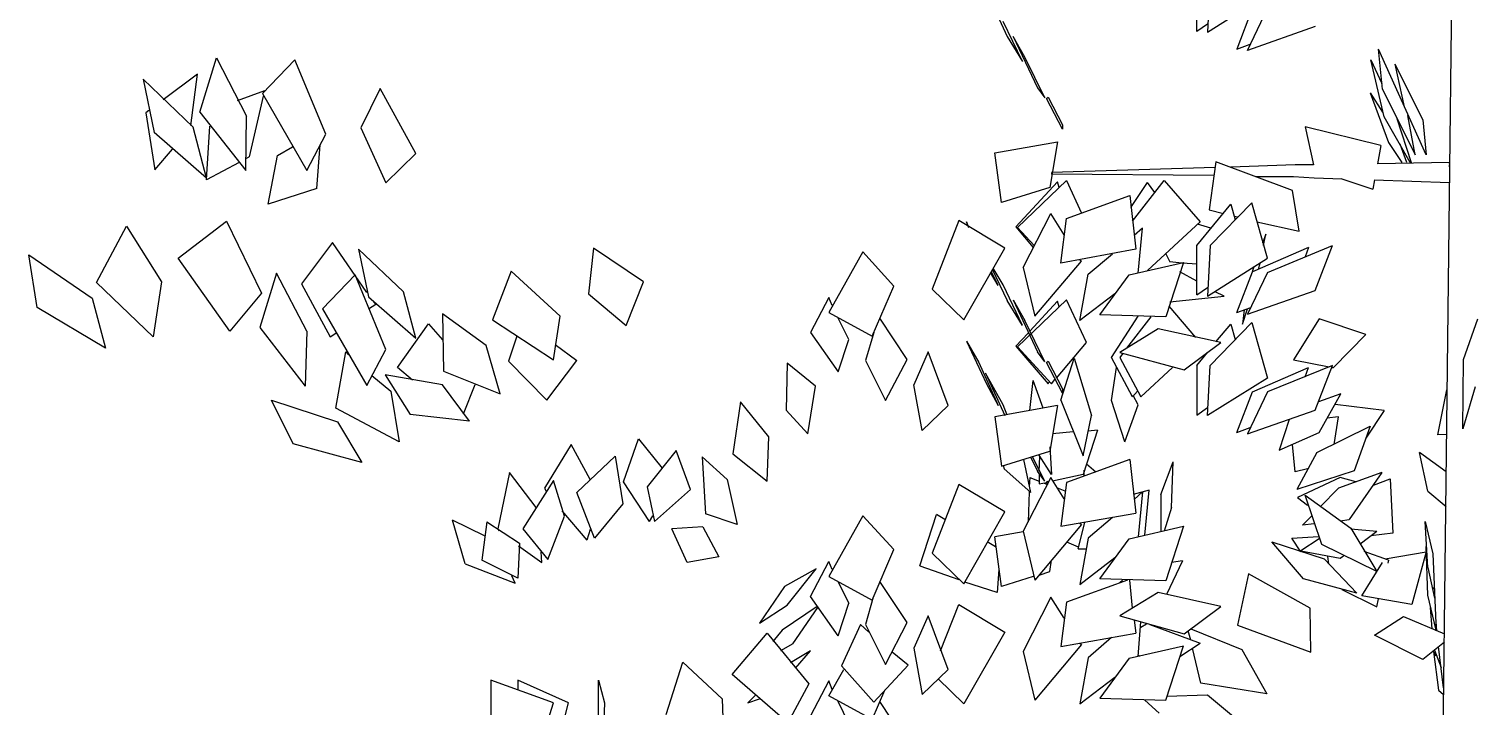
# Model space of a CAD drawing. Header units: inches. Extents: x -1482 to -895, y -39 to 122.
# Drawn here: x -1406.931 to -1405.583, y 69.748 to 70.381 of the extents above; entities that cross this region are included whole.
import ezdxf

# ---------------------------------------------------------------- set-up
doc = ezdxf.new("R2010")
doc.units = ezdxf.units.IN
doc.header["$MEASUREMENT"] = 0
doc.layers.add('A-Elevation 1', color=132, linetype='Continuous')

# ---------------------------------------------------------------- blocks, each defined once
blk = doc.blocks.new('ET3')
at = {"layer": 'A-Elevation 1', "color": 41}
for p, q in [((-0.1164, 7.1522), (-0.138, 5.3132)), ((-0.4161, 6.3375), (-0.5583, 6.3909)), ((-0.1257, 6.3897), (-0.2588, 6.387)), ((-0.1257, 6.3874), (-0.1257, 6.3897)), ((-0.5598, 6.3804), (-0.8627, 6.3712)), ((-0.5618, 6.3653), (-0.8627, 6.3677)), ((-0.4115, 6.3851), (-0.5308, 6.3805)), ((-0.4146, 6.363), (-0.4841, 6.363)), ((-0.376, 6.3607), (-0.4146, 6.363)), ((-0.1257, 6.3816), (-0.1257, 6.3851)), ((-0.1257, 6.3781), (-0.1257, 6.3758)), ((-0.1257, 6.3712), (-0.1257, 6.3677)), ((-0.1257, 6.3642), (-0.1257, 6.3607)), ((-0.1257, 6.3515), (-0.2648, 6.3566)), ((-0.1257, 6.3584), (-0.1257, 6.3561)), ((-0.1257, 6.3538), (-0.1257, 6.3515)), ((-0.0994, 6.0247), (-0.0731, 6.1)), ((-0.1009, 5.896), (-0.0994, 6.0247)), ((-0.0778, 5.9737), (-0.1009, 5.896))]:
    blk.add_line(p, q, dxfattribs=at)
at = {"layer": 'A-Elevation 1', "color": 92}
for p, q in [((-0.5938, 6.6319), (-0.5938, 6.7246)), ((-0.5691, 6.7246), (-0.5737, 6.6307)), ((-0.9847, 6.7095), (-0.9446, 6.6226)), ((-0.5737, 6.6307), (-0.4625, 6.7014)), ((-0.4903, 6.6759), (-0.5197, 6.5994)), ((-0.4996, 6.5971), (-0.4625, 6.6748)), ((-0.9167, 6.5763), (-0.9523, 6.6504)), ((-0.5737, 6.6458), (-0.5938, 6.6319)), ((-0.3744, 6.6412), (-0.4996, 6.5971)), ((-0.9446, 6.6226), (-0.9167, 6.5763)), ((-0.9121, 6.5844), (-0.9337, 6.6226)), ((-0.9337, 6.6226), (-0.8889, 6.5276)), ((-0.5197, 6.5994), (-0.4949, 6.6087)), ((-2.4402, 6.4824), (-2.4093, 6.5832)), ((-2.4093, 6.5832), (-2.3537, 6.4754)), ((-2.3243, 6.5172), (-2.2641, 6.5797)), ((-2.2069, 6.4418), (-2.2641, 6.5797)), ((-0.875, 6.5091), (-0.9121, 6.5844)), ((-0.2462, 6.4743), (-0.2709, 6.5797)), ((-0.2709, 6.5797), (-0.2508, 6.5357)), ((-0.2493, 6.5253), (-0.257, 6.5994)), ((-0.1689, 6.4036), (-0.257, 6.5994)), ((-2.4448, 6.5531), (-2.5082, 6.5056)), ((-2.4572, 6.4581), (-2.4448, 6.5531)), ((-0.1751, 6.4685), (-0.2261, 6.5716)), ((-0.2091, 6.4928), (-0.2261, 6.5716)), ((-2.5453, 6.5438), (-2.5252, 6.4453)), ((-2.4526, 6.4546), (-2.5453, 6.5438)), ((-2.1065, 6.5264), (-2.142, 6.4534)), ((-2.04, 6.4059), (-2.1065, 6.5264)), ((-0.8889, 6.5276), (-0.875, 6.5091)), ((-0.2493, 6.5253), (-0.189, 6.4036)), ((-2.3707, 6.5044), (-2.3197, 6.523)), ((-2.3228, 6.5125), (-2.349, 6.4001)), ((-2.3243, 6.5172), (-2.2424, 6.3746)), ((-2.3197, 6.523), (-2.3212, 6.5206)), ((-0.8719, 6.5079), (-0.8689, 6.5102)), ((-0.8426, 6.4511), (-0.8719, 6.5079)), ((-0.8689, 6.5102), (-0.8426, 6.4592)), ((-0.2724, 6.5183), (-0.2385, 6.4268)), ((-0.2724, 6.5183), (-0.2493, 6.4824)), ((-2.5345, 6.4859), (-2.5406, 6.4812)), ((-2.5406, 6.4812), (-2.5236, 6.3758)), ((-2.4402, 6.4824), (-2.3552, 6.3746)), ((-2.3552, 6.3746), (-2.3537, 6.4754)), ((-0.1983, 6.3897), (-0.2462, 6.4743)), ((-0.223, 6.4708), (-0.1967, 6.3897)), ((-0.189, 6.4036), (-0.2029, 6.4766)), ((-2.4278, 6.3607), (-2.5252, 6.4453)), ((-2.4278, 6.3607), (-2.4526, 6.4546)), ((-2.4278, 6.3572), (-2.4217, 6.4569)), ((-2.142, 6.4534), (-2.0956, 6.3515)), ((-0.8426, 6.4592), (-0.8426, 6.4511)), ((-0.393, 6.4557), (-0.3777, 6.3851)), ((-0.2524, 6.421), (-0.393, 6.4557)), ((-0.1751, 6.4685), (-0.1689, 6.4036)), ((-2.2965, 6.4024), (-2.2687, 6.4187)), ((-2.2424, 6.3746), (-2.2069, 6.4418)), ((-2.2239, 6.341), (-2.2177, 6.4221)), ((-0.9677, 6.4071), (-0.8519, 6.4279)), ((-0.8519, 6.4279), (-0.8658, 6.3433)), ((-0.2524, 6.421), (-0.2588, 6.387)), ((-0.2385, 6.4268), (-0.2137, 6.3897)), ((-0.2045, 6.3897), (-0.2168, 6.4233)), ((-2.5236, 6.3758), (-2.4912, 6.414)), ((-2.3676, 6.3897), (-2.4278, 6.3572)), ((-2.3552, 6.3966), (-2.349, 6.4001)), ((-2.3135, 6.3121), (-2.2965, 6.4024)), ((-2.0956, 6.3515), (-2.04, 6.4059)), ((-0.9554, 6.3155), (-0.9677, 6.4071)), ((-0.5583, 6.3909), (-0.5707, 6.3016)), ((-0.1967, 6.3897), (-0.1983, 6.3897)), ((-0.8627, 6.37), (-0.8627, 6.3688)), ((-0.8627, 6.3688), (-0.8627, 6.3677)), ((-0.3777, 6.3851), (-0.4115, 6.3851)), ((-2.2239, 6.341), (-2.3135, 6.3121)), ((-0.8658, 6.3433), (-0.9554, 6.3155)), ((-0.8519, 6.3538), (-0.9291, 6.2703)), ((-0.926, 6.2692), (-0.8349, 6.3561)), ((-0.8488, 6.3433), (-0.8519, 6.3538)), ((-0.8349, 6.3561), (-0.807, 6.2958)), ((-0.7159, 6.3063), (-0.685, 6.3526)), ((-0.7128, 6.2808), (-0.6541, 6.3561)), ((-0.6711, 6.3341), (-0.685, 6.3526)), ((-0.6541, 6.3561), (-0.5876, 6.2796)), ((-0.4038, 6.2622), (-0.4161, 6.3375)), ((-0.3243, 6.3588), (-0.376, 6.3607)), ((-0.3265, 6.3596), (-0.2678, 6.3399)), ((-0.2647, 6.3572), (-0.2678, 6.3399)), ((-0.8349, 6.2854), (-0.7174, 6.3283)), ((-0.7174, 6.3283), (-0.7066, 6.2286)), ((-0.5938, 6.2356), (-0.5305, 6.3121)), ((-0.4919, 6.3144), (-0.5691, 6.2356)), ((-0.5305, 6.3121), (-0.5228, 6.2831)), ((-0.4625, 6.2124), (-0.4919, 6.3144)), ((-0.9152, 6.195), (-0.8642, 6.2947)), ((-0.8395, 6.2553), (-0.8642, 6.2947)), ((-0.8457, 6.2031), (-0.8349, 6.2854)), ((-0.5707, 6.3016), (-0.5444, 6.2947)), ((-0.5243, 6.29), (-0.5181, 6.2889)), ((-2.6318, 6.1672), (-2.5762, 6.2715)), ((-2.5762, 6.2715), (-2.5113, 6.1684)), ((-2.4804, 6.2124), (-2.3908, 6.2808)), ((-2.3908, 6.2808), (-2.3259, 6.1475)), ((-1.0342, 6.2819), (-1.0836, 6.1545)), ((-0.9492, 6.2309), (-1.0342, 6.2819)), ((-1.0156, 6.2692), (-1.0203, 6.2796)), ((-1.0203, 6.2796), (-1.0172, 6.2703)), ((-1.0172, 6.2703), (-1.0156, 6.2692)), ((-0.9291, 6.2703), (-0.8967, 6.2321)), ((-0.8951, 6.2356), (-0.926, 6.2692)), ((-0.6943, 6.268), (-0.7097, 6.2541)), ((-0.702, 6.1846), (-0.6943, 6.268)), ((-0.5876, 6.2796), (-0.685, 6.1892)), ((-0.5676, 6.268), (-0.5923, 6.275)), ((-0.4826, 6.2796), (-0.4038, 6.2622)), ((-0.4656, 6.2564), (-0.4718, 6.2402)), ((-0.4702, 6.2356), (-0.4656, 6.2564)), ((-2.1945, 6.2414), (-2.2517, 6.1649)), ((-2.1312, 6.1487), (-2.1945, 6.2414)), ((-1.7109, 6.2309), (-1.7202, 6.1463)), ((-1.6182, 6.1684), (-1.7109, 6.2309)), ((-1.0249, 6.0977), (-0.9492, 6.2309)), ((-0.5938, 6.144), (-0.5938, 6.2356)), ((-0.5691, 6.2356), (-0.5737, 6.1417)), ((-0.3868, 6.2321), (-0.4903, 6.1869)), ((-0.4625, 6.1857), (-0.342, 6.2356)), ((-0.3868, 6.2321), (-0.393, 6.2147)), ((-0.3744, 6.1521), (-0.342, 6.2356)), ((-2.7415, 6.1208), (-2.7569, 6.2182)), ((-2.7569, 6.2182), (-2.6395, 6.1382)), ((-2.3846, 6.0768), (-2.4804, 6.2124)), ((-2.1466, 6.2286), (-2.1281, 6.1405)), ((-2.0632, 6.1498), (-2.1466, 6.2286)), ((-1.2119, 6.224), (-1.2752, 6.1116)), ((-1.1547, 6.1602), (-1.2119, 6.224)), ((-0.8936, 6.1046), (-0.807, 6.2066)), ((-0.7066, 6.2286), (-0.8457, 6.2031)), ((-0.8101, 6.2089), (-0.807, 6.2066)), ((-0.7947, 6.1823), (-0.7499, 6.2205)), ((-0.719, 6.1811), (-0.6185, 6.2043)), ((-0.651, 6.2205), (-0.6433, 6.2054)), ((-0.6185, 6.2043), (-0.651, 6.1035)), ((-0.6216, 6.2031), (-0.6433, 6.2054)), ((-0.6201, 6.2031), (-0.6216, 6.2031)), ((-0.5938, 6.2008), (-0.6201, 6.2031)), ((-0.5737, 6.1417), (-0.4625, 6.2124)), ((-0.4795, 6.1915), (-0.4764, 6.2031)), ((-2.2981, 6.1846), (-2.329, 6.0838)), ((-2.2424, 6.0768), (-2.2981, 6.1846)), ((-2.2131, 6.1185), (-2.1528, 6.1811)), ((-2.0956, 6.0432), (-2.1528, 6.1811)), ((-1.8639, 6.1881), (-1.8979, 6.0977)), ((-1.7727, 6.1046), (-1.8639, 6.1881)), ((-0.9616, 6.1614), (-0.9755, 6.1857)), ((-0.9616, 6.1614), (-0.9739, 6.1869)), ((-0.9724, 6.1915), (-0.9446, 6.1336)), ((-0.9523, 6.1626), (-0.9708, 6.1939)), ((-0.9152, 6.195), (-0.8936, 6.1046)), ((-0.8101, 6.0965), (-0.7947, 6.1823)), ((-0.7731, 6.1069), (-0.719, 6.1811)), ((-0.5938, 6.1695), (-0.6247, 6.1869)), ((-0.5197, 6.1116), (-0.4903, 6.1869)), ((-0.4625, 6.1857), (-0.4996, 6.1081)), ((-0.4903, 6.1869), (-0.4872, 6.1973)), ((-2.5267, 6.0664), (-2.6318, 6.1672)), ((-2.5113, 6.1684), (-2.5267, 6.0664)), ((-2.2517, 6.1649), (-2.1992, 6.0664)), ((-2.04, 6.0641), (-2.0632, 6.1498)), ((-1.6507, 6.0872), (-1.6182, 6.1684)), ((-1.1949, 6.0675), (-1.1547, 6.1602)), ((-1.0836, 6.1545), (-1.0249, 6.0977)), ((-0.9167, 6.0872), (-0.9523, 6.1626)), ((-0.5938, 6.144), (-0.5737, 6.1579)), ((-0.5737, 6.1579), (-0.5737, 6.1579)), ((-0.5428, 6.1417), (-0.5598, 6.1498)), ((-0.4996, 6.1081), (-0.3744, 6.1521)), ((-2.6395, 6.1382), (-2.6148, 6.0455)), ((-2.3259, 6.1475), (-2.3846, 6.0768)), ((-2.1281, 6.1405), (-2.04, 6.0641)), ((-2.1142, 6.1266), (-2.1281, 6.1174)), ((-2.1188, 6.1313), (-2.1142, 6.1266)), ((-1.7202, 6.1463), (-1.6507, 6.0872)), ((-1.2752, 6.1394), (-1.3092, 6.0745)), ((-1.269, 6.1243), (-1.2752, 6.1394)), ((-0.9167, 6.0872), (-0.9446, 6.1336)), ((-0.9337, 6.1348), (-0.8889, 6.0386)), ((-0.9337, 6.1348), (-0.9121, 6.0965)), ((-0.8349, 6.1348), (-0.926, 6.0478)), ((-0.8519, 6.1324), (-0.9028, 6.0768)), ((-0.8488, 6.122), (-0.8519, 6.1324)), ((-0.7978, 6.056), (-0.8349, 6.1348)), ((-0.7452, 6.1463), (-0.8101, 6.0965)), ((-0.5954, 6.0652), (-0.6448, 6.1232)), ((-0.6433, 6.1313), (-0.5428, 6.1417)), ((-2.6148, 6.0455), (-2.7415, 6.1208)), ((-2.2131, 6.1185), (-2.1312, 5.976)), ((-1.9906, 6.1093), (-1.989, 6.0026)), ((-1.9102, 6.0502), (-1.9906, 6.1093)), ((-1.8979, 6.0977), (-1.7851, 6.0235)), ((-1.7851, 6.0235), (-1.7727, 6.1046)), ((-1.2752, 6.1116), (-1.1949, 6.0675)), ((-1.2381, 6.0617), (-1.2582, 6.1011)), ((-1.13, 6.0247), (-1.181, 6.1011)), ((-0.875, 6.02), (-0.9121, 6.0965)), ((-0.651, 6.1035), (-0.7731, 6.1069)), ((-0.7514, 6.0281), (-0.702, 6.1046)), ((-0.6788, 6.1035), (-0.7236, 6.0455)), ((-0.5197, 6.1116), (-0.4934, 6.1208)), ((-0.5088, 6.0896), (-0.4996, 6.1185)), ((-0.5058, 6.1162), (-0.5088, 6.0896)), ((-0.3667, 6.1), (-0.4146, 6.0235)), ((-0.2802, 6.071), (-0.3667, 6.1)), ((-2.329, 6.0838), (-2.2455, 5.9748)), ((-2.2424, 6.0768), (-2.2455, 5.9748)), ((-2.1992, 6.0664), (-2.1884, 6.0733)), ((-2.074, 6.0096), (-2.0168, 6.0907)), ((-2.0168, 6.0907), (-1.9906, 6.0606)), ((-1.3092, 6.0745), (-1.2582, 6.0015)), ((-1.1918, 6.0745), (-1.2072, 6.0223)), ((-0.9059, 6.0733), (-0.9291, 6.049)), ((-0.6649, 6.0814), (-0.736, 6.0374)), ((-0.549, 6.056), (-0.6649, 6.0814)), ((-0.5691, 6.0131), (-0.4919, 6.093)), ((-0.5583, 6.0571), (-0.5305, 6.0896)), ((-0.5305, 6.0896), (-0.5228, 6.0617)), ((-0.4919, 6.093), (-0.4625, 5.9899)), ((-0.3404, 6.0096), (-0.2802, 6.071)), ((-2.1312, 5.976), (-2.0956, 6.0432)), ((-1.884, 5.9609), (-1.9102, 6.0502)), ((-1.8531, 6.0675), (-1.8685, 6.0212)), ((-1.782, 6.0525), (-1.7418, 6.0223)), ((-1.2582, 6.0015), (-1.2381, 6.0617)), ((-1.0203, 6.0583), (-0.9971, 6.0189)), ((-1.0203, 6.0583), (-0.9832, 5.9795)), ((-0.9291, 6.049), (-0.8689, 5.9795)), ((-0.926, 6.0478), (-0.8627, 5.9795)), ((-0.8534, 5.9899), (-0.7978, 6.056)), ((-0.617, 6.005), (-0.549, 6.056)), ((-2.1884, 5.9343), (-2.1698, 6.0386)), ((-2.1652, 6.0328), (-2.1698, 6.0386)), ((-1.8685, 6.0212), (-1.7974, 5.9493)), ((-1.7974, 5.9493), (-1.7418, 6.0223)), ((-1.3525, 6.0177), (-1.354, 5.9308)), ((-1.2999, 5.9748), (-1.3525, 6.0177)), ((-1.2072, 6.0223), (-1.1701, 5.9482)), ((-1.1701, 5.9482), (-1.13, 6.0247)), ((-1.0913, 6.0386), (-1.1176, 5.9772)), ((-1.0543, 5.9389), (-1.0913, 6.0386)), ((-0.9971, 6.0189), (-0.9616, 5.9389)), ((-0.875, 6.02), (-0.8889, 6.0386)), ((-0.8719, 6.0189), (-0.8689, 6.0212)), ((-0.8426, 5.9621), (-0.8719, 6.0189)), ((-0.8689, 6.0212), (-0.8426, 5.9702)), ((-0.8457, 5.9493), (-0.821, 6.027)), ((-0.821, 6.027), (-0.7885, 5.9204)), ((-0.7128, 5.9551), (-0.7514, 6.0281)), ((-0.736, 6.0374), (-0.617, 6.005)), ((-0.7313, 6.0351), (-0.736, 6.0281)), ((-0.736, 6.0281), (-0.6973, 5.9551)), ((-0.5938, 6.0131), (-0.5737, 6.0374)), ((-0.4146, 6.0235), (-0.3482, 6.0108)), ((-2.1219, 5.9945), (-2.0864, 5.9656)), ((-2.0972, 5.9957), (-2.0508, 5.9227)), ((-1.9906, 5.9772), (-2.0972, 5.9957)), ((-2.0462, 5.9864), (-2.074, 6.0096)), ((-1.989, 6.0026), (-1.884, 5.9609)), ((-0.9847, 5.9992), (-0.9492, 5.9204)), ((-0.9523, 5.9401), (-0.9847, 5.9992)), ((-0.7514, 5.9482), (-0.7422, 6.0096)), ((-0.6973, 5.9551), (-0.6386, 6.0096)), ((-0.5938, 6.0131), (-0.5938, 5.9215)), ((-0.5737, 5.9204), (-0.5691, 6.0131)), ((-0.4625, 5.9899), (-0.5737, 5.9204)), ((-0.4903, 5.9644), (-0.3868, 6.0096)), ((-0.342, 6.0131), (-0.4625, 5.9644)), ((-0.393, 5.9922), (-0.3868, 6.0096)), ((-0.3744, 5.9308), (-0.342, 6.0131)), ((-0.3435, 6.0096), (-0.3404, 6.0096)), ((-2.0864, 5.9656), (-2.0709, 5.8717)), ((-1.9411, 5.9099), (-1.9906, 5.9772)), ((-1.952, 5.9239), (-1.9303, 5.9783)), ((-1.3138, 5.8868), (-1.2999, 5.9748)), ((-1.1022, 5.8926), (-1.1176, 5.9772)), ((-0.9832, 5.9795), (-0.9616, 5.9389)), ((-0.9028, 5.9296), (-0.8967, 5.9853)), ((-0.8781, 5.9343), (-0.8967, 5.9853)), ((-0.8689, 5.9795), (-0.8673, 5.9829)), ((-0.8627, 5.9795), (-0.8565, 5.9876)), ((-0.8426, 5.9702), (-0.8426, 5.9621)), ((-0.7035, 5.9656), (-0.7128, 5.9551)), ((-0.5197, 5.8891), (-0.4903, 5.9644)), ((-0.4625, 5.9644), (-0.4996, 5.8868)), ((-0.1473, 5.8845), (-0.1303, 5.9679)), ((-2.2672, 5.8682), (-2.3073, 5.9493)), ((-2.3073, 5.9493), (-2.1853, 5.9088)), ((-1.439, 5.9459), (-1.4529, 5.8497)), ((-1.3865, 5.881), (-1.439, 5.9459)), ((-1.0543, 5.9389), (-1.1022, 5.8926)), ((-0.8519, 5.9389), (-0.9677, 5.9181)), ((-0.9446, 5.9215), (-0.9523, 5.9401)), ((-0.8519, 5.9389), (-0.8658, 5.8543)), ((-0.8457, 5.9493), (-0.804, 5.8462)), ((-0.7267, 5.8717), (-0.7514, 5.9482)), ((-0.7267, 5.8717), (-0.702, 5.9401)), ((-0.702, 5.9401), (-0.7113, 5.9575)), ((-0.5938, 5.9215), (-0.5737, 5.9354)), ((-0.3265, 5.9609), (-0.3682, 5.9459)), ((-0.3667, 5.8891), (-0.3265, 5.9609)), ((-0.2462, 5.9296), (-0.3373, 5.9412)), ((-2.0709, 5.8717), (-2.1884, 5.9343)), ((-2.1853, 5.9088), (-2.1405, 5.8335)), ((-1.9411, 5.9099), (-2.0508, 5.9227)), ((-1.354, 5.9308), (-1.3138, 5.8868)), ((-0.9677, 5.9181), (-0.9554, 5.8265)), ((-0.804, 5.8462), (-0.7885, 5.9204)), ((-0.4996, 5.8868), (-0.3744, 5.9308)), ((-0.4223, 5.9134), (-0.4409, 5.8566)), ((-0.3312, 5.9181), (-0.3528, 5.9157)), ((-0.3389, 5.8671), (-0.3312, 5.9181)), ((-0.2462, 5.9296), (-0.2802, 5.8787)), ((-0.8225, 5.8902), (-0.8611, 5.8868)), ((-0.7777, 5.8937), (-0.804, 5.8114)), ((-0.7777, 5.8937), (-0.7947, 5.8914)), ((-0.5197, 5.8891), (-0.4949, 5.8984)), ((-0.4409, 5.8566), (-0.3667, 5.8891)), ((-0.3713, 5.852), (-0.2724, 5.9007)), ((-0.2724, 5.9007), (-0.3018, 5.8184)), ((-0.1303, 5.8856), (-0.1473, 5.8845)), ((-2.1405, 5.8335), (-2.2672, 5.8682)), ((-1.7526, 5.8671), (-1.8021, 5.786)), ((-1.7171, 5.8022), (-1.7526, 5.8671)), ((-1.6553, 5.7975), (-1.6275, 5.8775)), ((-1.6275, 5.8775), (-1.5842, 5.823)), ((-1.558, 5.8555), (-1.612, 5.7883)), ((-1.5317, 5.7836), (-1.558, 5.8555)), ((-1.3895, 5.7987), (-1.3865, 5.881)), ((-0.8658, 5.8624), (-0.8627, 5.8114)), ((-0.4115, 5.8161), (-0.4161, 5.8671)), ((-1.7418, 5.7778), (-1.6708, 5.8451)), ((-1.6708, 5.8451), (-1.6568, 5.757)), ((-1.5101, 5.8439), (-1.5039, 5.7384)), ((-1.5101, 5.8439), (-1.4637, 5.8022)), ((-1.4529, 5.8497), (-1.3895, 5.7987)), ((-0.9554, 5.8265), (-0.8658, 5.8543)), ((-0.9013, 5.7778), (-0.9137, 5.8393)), ((-0.9013, 5.8427), (-0.8889, 5.8172)), ((-0.875, 5.7987), (-0.8982, 5.8439)), ((-0.8627, 5.8114), (-0.8858, 5.8474)), ((-0.8858, 5.8172), (-0.8843, 5.8439)), ((-0.7174, 5.8393), (-0.8349, 5.7964)), ((-0.7978, 5.8311), (-0.7808, 5.8161)), ((-0.7174, 5.8393), (-0.7066, 5.7396)), ((-0.6603, 5.7744), (-0.6371, 5.8346)), ((-0.6402, 5.75), (-0.6371, 5.8346)), ((-0.3713, 5.852), (-0.4084, 5.7836)), ((-0.1658, 5.7802), (-0.1813, 5.852)), ((-0.1318, 5.8161), (-0.1813, 5.852)), ((-1.867, 5.8149), (-1.8886, 5.7106)), ((-1.8175, 5.75), (-1.867, 5.8149)), ((-1.4637, 5.8022), (-1.4452, 5.7187)), ((-0.9523, 5.8277), (-0.9507, 5.8219)), ((-0.9507, 5.8219), (-0.9013, 5.7778)), ((-0.8642, 5.8057), (-0.9152, 5.706)), ((-0.9028, 5.8057), (-0.9044, 5.7883)), ((-0.9028, 5.8057), (-0.8858, 5.7987)), ((-0.875, 5.7987), (-0.8889, 5.8172)), ((-0.8858, 5.8114), (-0.8858, 5.7941)), ((-0.8395, 5.7663), (-0.8642, 5.8057)), ((-0.804, 5.8114), (-0.8611, 5.7987)), ((-0.8024, 5.808), (-0.8024, 5.8196)), ((-0.3883, 5.8219), (-0.4115, 5.8161)), ((-0.3018, 5.8184), (-0.4084, 5.7836)), ((-0.3281, 5.8057), (-0.4069, 5.7686)), ((-0.2508, 5.8149), (-0.3312, 5.786)), ((-0.2987, 5.7975), (-0.3281, 5.8057)), ((-0.2508, 5.8149), (-0.3111, 5.728)), ((-0.2663, 5.7917), (-0.2354, 5.8033)), ((-0.2354, 5.8033), (-0.2307, 5.7025)), ((-1.7851, 5.7999), (-1.8423, 5.7106)), ((-1.8021, 5.786), (-1.799, 5.7802)), ((-1.765, 5.7338), (-1.7851, 5.7999)), ((-1.7094, 5.6932), (-1.7418, 5.7778)), ((-1.6074, 5.7245), (-1.6553, 5.7975)), ((-1.612, 5.7883), (-1.5981, 5.7245)), ((-1.5981, 5.7245), (-1.5317, 5.7836)), ((-1.0342, 5.7929), (-1.0836, 5.6654)), ((-0.9492, 5.7419), (-1.0342, 5.7929)), ((-0.9044, 5.779), (-0.9059, 5.7234)), ((-0.8858, 5.7941), (-0.8719, 5.7964)), ((-0.8766, 5.7952), (-0.8704, 5.7929)), ((-0.8719, 5.7975), (-0.8689, 5.7987)), ((-0.8719, 5.7975), (-0.8704, 5.7929)), ((-0.8689, 5.7987), (-0.8689, 5.7975)), ((-0.8534, 5.7871), (-0.838, 5.7813)), ((-0.8349, 5.7964), (-0.8457, 5.7153)), ((-0.6819, 5.7825), (-0.7113, 5.7744)), ((-0.7097, 5.7651), (-0.6943, 5.779)), ((-0.6943, 5.779), (-0.702, 5.6956)), ((-0.6896, 5.699), (-0.6819, 5.7825)), ((-0.3652, 5.7512), (-0.3312, 5.786)), ((-0.1658, 5.7802), (-0.1318, 5.7523)), ((-1.6568, 5.757), (-1.7094, 5.6932)), ((-0.6603, 5.7744), (-0.6603, 5.7048)), ((-0.6402, 5.75), (-0.6541, 5.706)), ((-0.4069, 5.7686), (-0.3883, 5.7547)), ((-0.3621, 5.6817), (-0.393, 5.7732)), ((-0.393, 5.7732), (-0.308, 5.7118)), ((-1.9489, 5.6457), (-1.972, 5.7269)), ((-1.9133, 5.6979), (-1.972, 5.7269)), ((-1.9087, 5.7234), (-1.918, 5.6527)), ((-1.9087, 5.7234), (-1.8484, 5.684)), ((-1.7959, 5.6538), (-1.765, 5.7338)), ((-1.7696, 5.7442), (-1.7233, 5.6898)), ((-1.6074, 5.7245), (-1.6012, 5.735)), ((-1.4452, 5.7187), (-1.5039, 5.7384)), ((-1.2119, 5.735), (-1.2752, 5.6226)), ((-1.1547, 5.6724), (-1.2119, 5.735)), ((-1.1068, 5.6423), (-1.0759, 5.7373)), ((-1.0604, 5.728), (-1.0759, 5.7373)), ((-1.0249, 5.6087), (-0.9492, 5.7419)), ((-0.8457, 5.7153), (-0.7066, 5.7396)), ((-0.8132, 5.6735), (-0.8009, 5.7222)), ((-0.7499, 5.7315), (-0.7947, 5.6932)), ((-0.3976, 5.7176), (-0.3806, 5.735)), ((-0.3281, 5.7257), (-0.3111, 5.728)), ((-0.1705, 5.7245), (-0.1566, 5.6643)), ((-0.1658, 5.6388), (-0.1705, 5.7245)), ((-1.8855, 5.7072), (-1.8886, 5.7106)), ((-1.8423, 5.7106), (-1.7959, 5.6538)), ((-1.7171, 5.7095), (-1.7233, 5.6898)), ((-1.5085, 5.7141), (-1.5657, 5.7106)), ((-1.5379, 5.6481), (-1.5657, 5.7106)), ((-1.5085, 5.7141), (-1.4792, 5.6585)), ((-0.9152, 5.7048), (-0.9677, 5.6956)), ((-0.9554, 5.604), (-0.9677, 5.6956)), ((-0.9152, 5.706), (-0.8936, 5.6156)), ((-0.9152, 5.706), (-0.9152, 5.7048)), ((-0.807, 5.7187), (-0.8936, 5.6156)), ((-0.8101, 5.7211), (-0.807, 5.7187)), ((-0.719, 5.6921), (-0.6185, 5.7153)), ((-0.6185, 5.7153), (-0.651, 5.6144)), ((-0.4177, 5.6932), (-0.3682, 5.6967)), ((-0.376, 5.7199), (-0.3976, 5.7176)), ((-0.308, 5.7118), (-0.2601, 5.6318)), ((-0.308, 5.7106), (-0.2601, 5.706)), ((-0.291, 5.6828), (-0.2601, 5.706)), ((-0.2307, 5.7025), (-0.2709, 5.6979)), ((-1.8484, 5.684), (-1.8515, 5.6191)), ((-1.85, 5.6793), (-1.8067, 5.6481)), ((-1.8067, 5.6481), (-1.8083, 5.6678)), ((-1.1949, 5.5785), (-1.1547, 5.6724)), ((-0.9662, 5.677), (-0.9816, 5.6863)), ((-0.8349, 5.6863), (-0.8132, 5.677)), ((-0.8132, 5.6735), (-0.7993, 5.6735)), ((-0.7947, 5.6932), (-0.8101, 5.6075)), ((-0.7731, 5.6179), (-0.719, 5.6921)), ((-0.3961, 5.6179), (-0.4548, 5.6863)), ((-0.4548, 5.6863), (-0.3574, 5.655)), ((-0.4007, 5.6678), (-0.4177, 5.6932)), ((-0.3667, 5.6921), (-0.4007, 5.6701)), ((-0.4007, 5.6701), (-0.3281, 5.6562)), ((-0.4007, 5.6701), (-0.4007, 5.6678)), ((-0.2601, 5.6318), (-0.3621, 5.6817)), ((-0.2385, 5.6527), (-0.2833, 5.6689)), ((-0.2446, 5.655), (-0.1689, 5.6678)), ((-0.1689, 5.6678), (-0.1952, 5.5704)), ((-0.1689, 5.6782), (-0.1689, 5.6712)), ((-0.1658, 5.5878), (-0.1689, 5.6782)), ((-1.9489, 5.6457), (-1.8562, 5.6098)), ((-1.8515, 5.6191), (-1.918, 5.6527)), ((-1.4792, 5.6585), (-1.5379, 5.6481)), ((-1.3092, 5.5855), (-1.2752, 5.6504)), ((-1.269, 5.6353), (-1.2752, 5.6504)), ((-1.1068, 5.6423), (-1.0342, 5.6168)), ((-1.0836, 5.6654), (-1.0249, 5.6087)), ((-0.8658, 5.6318), (-0.8627, 5.6527)), ((-0.8101, 5.6075), (-0.7452, 5.6573)), ((-0.6201, 5.6515), (-0.6495, 5.589)), ((-0.6201, 5.6515), (-0.6402, 5.6481)), ((-0.3574, 5.655), (-0.2972, 5.5913)), ((-0.3512, 5.6596), (-0.3497, 5.6457)), ((-0.3281, 5.6562), (-0.3219, 5.6608)), ((-0.2879, 5.5866), (-0.2493, 5.6481)), ((-0.2385, 5.6527), (-0.24, 5.6469)), ((-0.1566, 5.6643), (-0.1504, 5.5217)), ((-1.8562, 5.6098), (-1.8623, 5.6237)), ((-1.2984, 5.6365), (-1.3571, 5.604)), ((-1.3525, 5.5693), (-1.2984, 5.6365)), ((-1.2752, 5.6226), (-1.1949, 5.5785)), ((-0.96, 5.6353), (-0.9631, 5.5924)), ((-0.8967, 5.6226), (-0.9554, 5.604)), ((-0.8858, 5.6249), (-0.8658, 5.6318)), ((-0.7221, 5.6156), (-0.8349, 5.575)), ((-0.651, 5.6144), (-0.7731, 5.6179)), ((-0.736, 5.611), (-0.7313, 5.6156)), ((-0.7128, 5.5635), (-0.7174, 5.6156)), ((-0.498, 5.6272), (-0.5181, 5.5322)), ((-0.3837, 5.5635), (-0.498, 5.6272)), ((-0.2972, 5.5913), (-0.3961, 5.6179)), ((-0.1658, 5.6388), (-0.1535, 5.582)), ((-1.3571, 5.604), (-1.4035, 5.5356)), ((-1.2582, 5.6121), (-1.2381, 5.5727)), ((-1.13, 5.5368), (-1.181, 5.6133)), ((-0.9631, 5.5924), (-1.0234, 5.6121)), ((-0.6649, 5.5924), (-0.736, 5.5496)), ((-0.549, 5.5669), (-0.6649, 5.5924)), ((-0.325, 5.5982), (-0.2601, 5.5658)), ((-0.1504, 5.5229), (-0.1658, 5.5878)), ((-0.1535, 5.5982), (-0.155, 5.6017)), ((-1.4035, 5.5356), (-1.3525, 5.5693)), ((-1.2968, 5.5669), (-1.3617, 5.5229)), ((-1.3416, 5.4974), (-1.2953, 5.5646)), ((-1.2582, 5.5125), (-1.3092, 5.5855)), ((-1.2582, 5.5125), (-1.2381, 5.5727)), ((-1.1933, 5.5843), (-1.2072, 5.5333)), ((-1.0682, 5.4847), (-1.0342, 5.5704)), ((-1.0342, 5.5704), (-0.9492, 5.5194)), ((-0.8642, 5.5843), (-0.9152, 5.4835)), ((-0.8395, 5.5449), (-0.8642, 5.5843)), ((-0.8349, 5.575), (-0.8457, 5.4928)), ((-0.617, 5.5159), (-0.549, 5.5669)), ((-0.3822, 5.4823), (-0.3837, 5.5635)), ((-0.1952, 5.5704), (-0.2879, 5.5866)), ((-0.2601, 5.5658), (-0.257, 5.5808)), ((-0.1612, 5.5646), (-0.1581, 5.5252)), ((-1.1701, 5.4592), (-1.13, 5.5368)), ((-1.0913, 5.5496), (-1.1176, 5.4893)), ((-1.0543, 5.4499), (-1.0913, 5.5496)), ((-0.736, 5.5496), (-0.617, 5.5159)), ((-0.7097, 5.5414), (-0.7066, 5.5171)), ((-0.702, 5.4742), (-0.6973, 5.538)), ((-0.6973, 5.5287), (-0.6865, 5.5345)), ((-0.2647, 5.5136), (-0.2106, 5.5484)), ((-0.2106, 5.5484), (-0.1349, 5.5159)), ((-0.1488, 5.5217), (-0.1504, 5.538)), ((-1.4544, 5.4406), (-1.3895, 5.5171)), ((-1.3895, 5.5171), (-1.3123, 5.4232)), ((-1.3617, 5.5229), (-1.3787, 5.502)), ((-1.2165, 5.5333), (-1.252, 5.4568)), ((-1.201, 5.5194), (-1.2165, 5.5333)), ((-1.2072, 5.5333), (-1.1701, 5.4592)), ((-0.9492, 5.5194), (-1.0249, 5.3862)), ((-0.8457, 5.4928), (-0.7066, 5.5171)), ((-0.7514, 5.509), (-0.7947, 5.4719)), ((-0.6804, 5.5333), (-0.5876, 5.4986)), ((-0.6046, 5.5044), (-0.6093, 5.5217)), ((-0.6046, 5.5252), (-0.5104, 5.487)), ((-0.5181, 5.5322), (-0.3822, 5.4823)), ((-0.1751, 5.4684), (-0.2647, 5.5136)), ((-0.1504, 5.5217), (-0.1504, 5.5229)), ((-1.3416, 5.4974), (-1.3648, 5.4847)), ((-1.3092, 5.4847), (-1.3463, 5.4626)), ((-1.337, 5.4522), (-1.3092, 5.4847)), ((-1.1284, 5.458), (-1.1578, 5.4823)), ((-1.1176, 5.4893), (-1.1022, 5.4035)), ((-0.9152, 5.4835), (-0.8936, 5.3931)), ((-0.807, 5.4962), (-0.8936, 5.3931)), ((-0.8101, 5.4986), (-0.807, 5.4962)), ((-0.719, 5.4708), (-0.6185, 5.4939)), ((-0.651, 5.3931), (-0.6185, 5.4939)), ((-0.6247, 5.4742), (-0.5876, 5.4986)), ((-0.5861, 5.4244), (-0.6016, 5.4893)), ((-0.5104, 5.487), (-0.464, 5.4047)), ((-0.1349, 5.5009), (-0.1751, 5.4684)), ((-0.155, 5.4835), (-0.1458, 5.4117)), ((-0.1504, 5.4754), (-0.155, 5.4835)), ((-0.1535, 5.4858), (-0.1411, 5.4534)), ((-0.1365, 5.4163), (-0.1458, 5.4928)), ((-1.5765, 5.3665), (-1.5456, 5.4638)), ((-1.5456, 5.4638), (-1.473, 5.3954)), ((-1.252, 5.4568), (-1.1918, 5.3896)), ((-1.1918, 5.3896), (-1.1284, 5.458)), ((-0.7947, 5.4719), (-0.8101, 5.3862)), ((-0.719, 5.4708), (-0.7731, 5.3966)), ((-0.702, 5.4765), (-0.6989, 5.4754)), ((-1.901, 5.4302), (-1.901, 5.3433)), ((-1.7851, 5.3885), (-1.901, 5.4302)), ((-1.8515, 5.4302), (-1.8515, 5.4117)), ((-1.7573, 5.3885), (-1.8515, 5.4302)), ((-1.7017, 5.3433), (-1.7017, 5.4302)), ((-1.7017, 5.4302), (-1.6908, 5.3885)), ((-1.3509, 5.3514), (-1.4544, 5.4406)), ((-1.2752, 5.429), (-1.3092, 5.3641)), ((-1.2752, 5.4012), (-1.2474, 5.4499)), ((-1.269, 5.4128), (-1.2752, 5.429)), ((-1.0543, 5.4499), (-1.1022, 5.4035)), ((-1.0249, 5.3862), (-1.0728, 5.4325)), ((-0.8101, 5.3862), (-0.7452, 5.436)), ((-1.4251, 5.3885), (-1.4112, 5.4024)), ((-1.3123, 5.4232), (-1.3509, 5.3514)), ((-1.1949, 5.3572), (-1.2752, 5.4012)), ((-1.1949, 5.3572), (-1.1717, 5.4117)), ((-0.5737, 5.4024), (-0.6495, 5.4001)), ((-0.464, 5.4047), (-0.5861, 5.4244)), ((-0.5073, 5.3468), (-0.5737, 5.4024)), ((-0.1458, 5.4117), (-0.1365, 5.4035)), ((-1.8129, 5.3004), (-1.7851, 5.3885)), ((-1.7805, 5.3004), (-1.7573, 5.3885)), ((-1.6908, 5.3885), (-1.6939, 5.3004)), ((-1.473, 5.3954), (-1.4699, 5.3074)), ((-1.4251, 5.3885), (-1.4035, 5.3954)), ((-1.2381, 5.3502), (-1.2582, 5.3908)), ((-1.13, 5.3143), (-1.181, 5.3908)), ((-0.7731, 5.3966), (-0.651, 5.3931)), ((-0.6634, 5.3688), (-0.6896, 5.3931))]:
    blk.add_line(p, q, dxfattribs=at)

msp = doc.modelspace()

# ---------------------------------------------------------------- block references
at = {"layer": 'A-Elevation 1', "xscale": 0.5040000000008149, "yscale": 0.5040000000008149, "zscale": 0.5040000000008149}
msp.add_blockref('ET3', (-1405.5412, 67.0355), dxfattribs=at)

doc.saveas('drawing.dxf')
